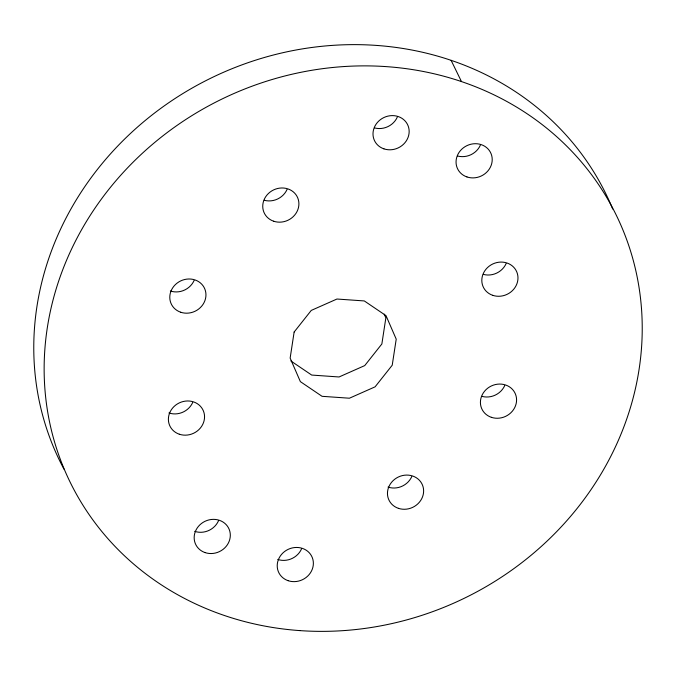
<?xml version="1.0" encoding="UTF-8"?>
<svg xmlns="http://www.w3.org/2000/svg" width="676" height="676" viewBox="0 0 676 676"><rect width="100%" height="100%" fill="white"/><g stroke="black" fill="none" stroke-linecap="round" stroke-linejoin="round"><path stroke-width="1.01" d="M290.866 360.967L311.695 375.062L339.048 376.971L364.736 365.589L381.864 343.966L385.852 317.897L384.221 314.137M451.103 60.333L461.471 81.576M64 469.186A303.955 277.464 -26 0 1 214.495 76.405A303.955 277.464 -26 0 1 612.693 209.019M192.719 402.44A18.379 16.782 -26 0 1 168.949 412.968M287.063 189.441A18.379 16.782 -26 0 1 264.248 200.265M411.794 476.546A18.379 16.782 -26 0 1 388.024 487.083M506.138 263.547A18.379 16.782 -26 0 1 483.323 274.371M194.113 280.455A18.379 16.782 -26 0 1 170.352 290.984M504.744 385.531A18.379 16.782 -26 0 1 481.92 396.356M301.53 548.912A18.379 16.782 -26 0 1 277.768 559.449M218.483 520.824A18.379 16.782 -26 0 1 194.722 531.353M397.327 117.075A18.379 16.782 -26 0 1 374.504 127.899M480.374 145.171A18.379 16.782 -26 0 1 457.559 155.987M294.136 332.034L290.148 358.103L300.364 381.627L322.055 396.313L349.407 398.215L375.095 386.833L392.224 365.217L396.22 339.149L385.996 315.624L364.305 300.938L336.952 299.029L311.264 310.411L294.136 332.034M300.009 630.615A303.955 277.464 -26 0 0 621.041 225.497A303.955 277.464 -26 0 0 108.498 189.762A303.955 277.464 -26 0 0 300.009 630.615M179.317 434.22A18.379 16.782 -26 0 0 204.431 414.861A18.379 16.782 -26 0 0 175.659 405.127A18.379 16.782 -26 0 0 179.317 434.22M273.67 221.221A18.379 16.782 -26 0 0 298.784 201.862A18.379 16.782 -26 0 0 270.011 192.128A18.379 16.782 -26 0 0 273.67 221.221M398.392 508.327A18.379 16.782 -26 0 0 423.506 488.968A18.379 16.782 -26 0 0 394.733 479.233A18.379 16.782 -26 0 0 398.392 508.327M492.736 295.327A18.379 16.782 -26 0 0 517.858 275.969A18.379 16.782 -26 0 0 489.086 266.234A18.379 16.782 -26 0 0 492.736 295.327M180.712 312.236A18.379 16.782 -26 0 0 205.834 292.877A18.379 16.782 -26 0 0 177.061 283.143A18.379 16.782 -26 0 0 180.712 312.236M491.342 417.312A18.379 16.782 -26 0 0 516.456 397.953A18.379 16.782 -26 0 0 487.683 388.218A18.379 16.782 -26 0 0 491.342 417.312M288.137 580.692A18.379 16.782 -26 0 0 313.25 561.333A18.379 16.782 -26 0 0 284.478 551.608A18.379 16.782 -26 0 0 288.137 580.692M205.081 552.596A18.379 16.782 -26 0 0 230.195 533.237A18.379 16.782 -26 0 0 201.431 523.511A18.379 16.782 -26 0 0 205.081 552.596M383.926 148.855A18.379 16.782 -26 0 0 409.039 129.496A18.379 16.782 -26 0 0 380.267 119.762A18.379 16.782 -26 0 0 383.926 148.855M466.972 176.951A18.379 16.782 -26 0 0 492.094 157.593A18.379 16.782 -26 0 0 463.322 147.858A18.379 16.782 -26 0 0 466.972 176.951"/></g></svg>
